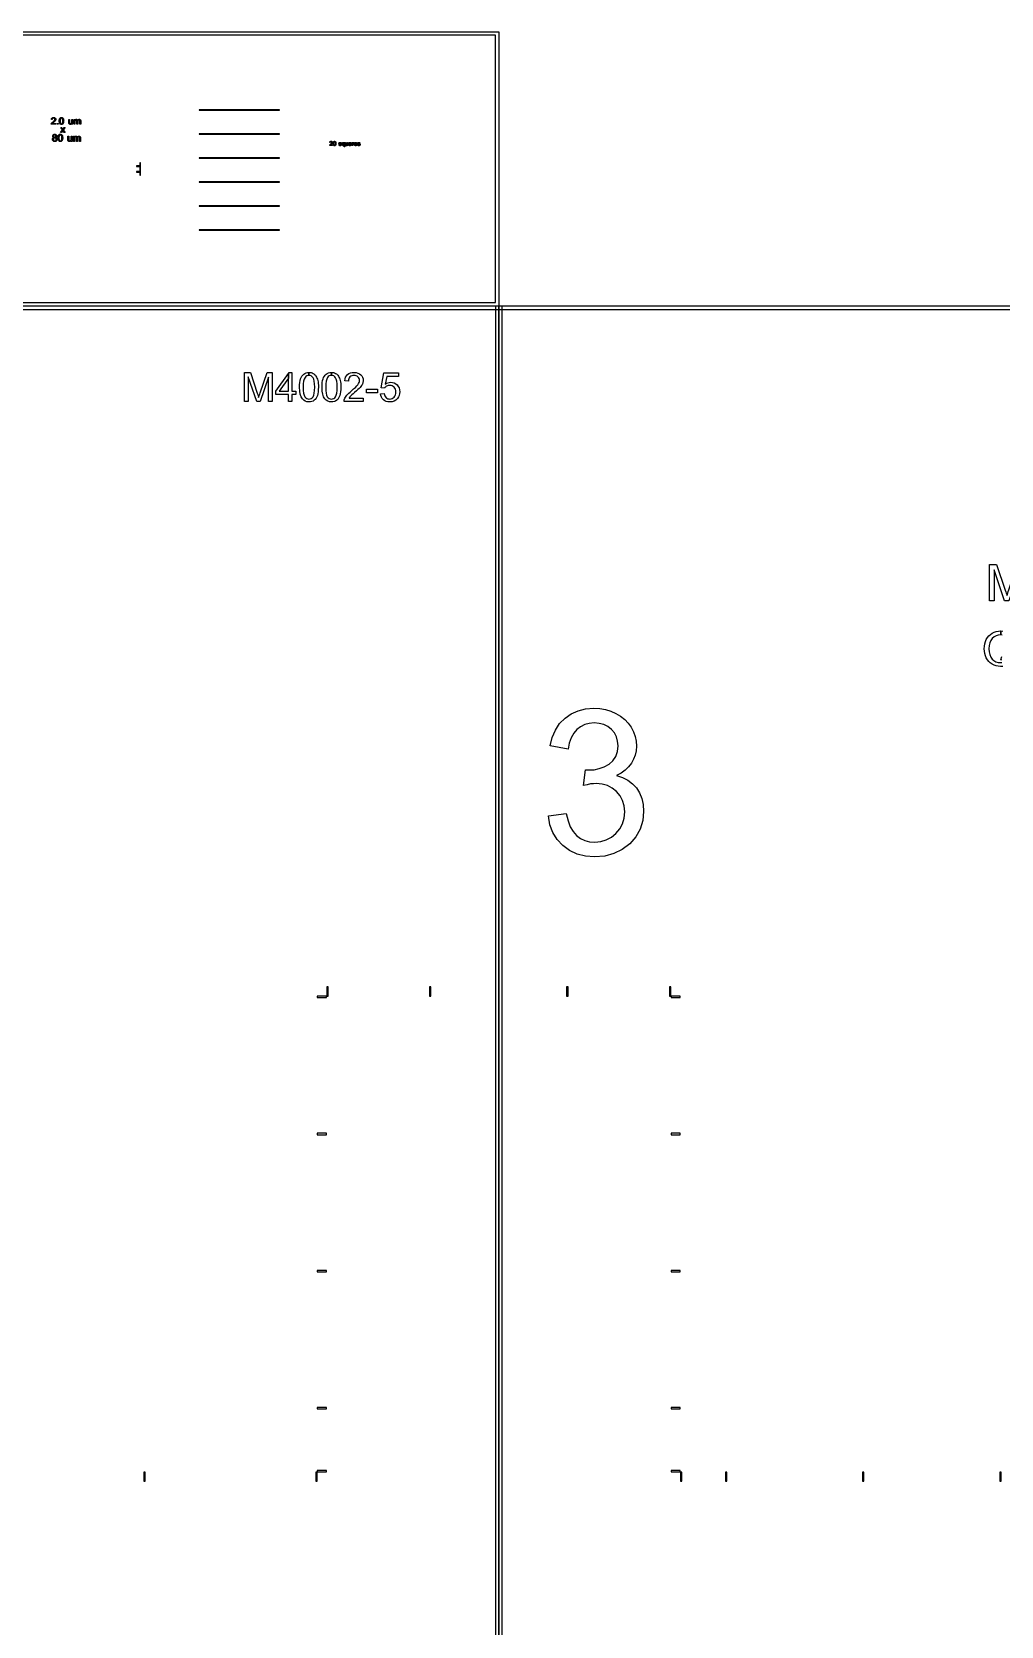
# Model space of a CAD drawing. Extents: x -47275 to 45580, y -34000 to 39989.
# Drawn here: x 3191 to 17326, y 10740 to 34000 of the extents above; entities that cross this region are included whole.
import ezdxf

# ---------------------------------------------------------------- set-up
doc = ezdxf.new("R2010")
doc.units = 0
doc.layers.add('Hybrids', color=5, linetype='CONTINUOUS')

# ---------------------------------------------------------------- blocks, each defined once
blk = doc.blocks.new('lowQ')
at = {"layer": 'Hybrids', "linetype": 'CONTINUOUS'}
for points in [[(50, 0), (50, 20000), (0, 20000), (0, 0), (50, 0)], [(0, 19950), (20000, 19950), (20000, 20000), (0, 20000), (0, 19950)], [(20000, 0), (20000, 20000), (19950, 20000), (19950, 0), (20000, 0)], [(16293.099, 18607.205), (16293.099, 19029.704), (16377.253, 19029.704), (16477.258, 18730.554), (16483.598, 18710.956), (16489.074, 18693.953), (16493.685, 18679.543), (16497.432, 18668.015), (16501.467, 18680.696), (16506.654, 18696.258), (16512.706, 18714.703), (16519.911, 18735.741), (16621.069, 19029.704), (16696.289, 19029.704), (16696.289, 18607.205), (16642.396, 18607.205), (16642.396, 18960.824), (16519.623, 18607.205), (16469.188, 18607.205), (16346.992, 18966.876), (16346.992, 18607.205), (16293.099, 18607.205)], [(16983.623, 19029.704), (16983.623, 18755.915), (17040.686, 18755.915), (17040.686, 18708.363), (16983.623, 18708.363), (16983.623, 18607.205), (16931.747, 18607.205), (16931.747, 18708.363), (16748.453, 18708.363), (16748.453, 18755.915), (16931.747, 19016.198), (16931.747, 18946.415), (16799.464, 18755.915), (16931.747, 18755.915), (16931.747, 18946.415), (16931.747, 19016.198), (16941.257, 19029.704), (16983.623, 19029.704)], [(17231.473, 19031.433), (17247.9, 19030.568), (17263.175, 19027.975), (17277.585, 19023.652), (17291.13, 19017.6), (17303.235, 19009.818), (17314.474, 19000.884), (17324.561, 18990.221), (17333.495, 18978.116), (17341.277, 18964.571), (17348.194, 18949.585), (17354.246, 18933.157), (17359.721, 18915.289), (17363.756, 18895.115), (17366.638, 18871.771), (17368.367, 18845.257), (17369.232, 18815.572), (17368.079, 18780.124), (17365.197, 18748.134), (17360.586, 18719.891), (17353.957, 18695.394), (17345.312, 18673.779), (17334.648, 18654.758), (17322.256, 18638.33), (17308.134, 18624.785), (17291.995, 18613.833), (17273.838, 18606.052), (17253.664, 18601.441), (17231.473, 18600), (17202.365, 18602.594), (17176.715, 18610.951), (17154.524, 18624.497), (17135.503, 18643.806), (17117.058, 18674.067), (17104.089, 18712.974), (17096.308, 18759.95), (17093.714, 18815.572), (17094.579, 18851.021), (17097.461, 18883.011), (17102.072, 18911.254), (17108.989, 18936.039), (17117.635, 18957.366), (17128.01, 18976.387), (17140.402, 18992.814), (17154.812, 19006.648), (17170.951, 19017.311), (17189.108, 19025.093), (17209.282, 19029.704), (17230.897, 19031.388), (17230.897, 18988.491), (17213.893, 18986.474), (17198.619, 18980.71), (17185.361, 18971.2), (17173.833, 18958.231), (17162.017, 18934.598), (17153.66, 18903.185), (17148.472, 18863.413), (17147.031, 18815.572), (17148.472, 18767.731), (17153.083, 18728.825), (17160.576, 18698.564), (17171.24, 18676.949), (17183.92, 18661.674), (17198.33, 18651.011), (17214.181, 18644.671), (17231.473, 18642.653), (17248.477, 18644.671), (17264.328, 18651.299), (17278.449, 18661.963), (17291.418, 18677.237), (17302.082, 18698.852), (17309.575, 18729.113), (17314.186, 18768.02), (17315.915, 18815.572), (17314.186, 18863.125), (17309.575, 18902.32), (17302.082, 18932.581), (17291.418, 18954.196), (17278.449, 18969.182), (17264.039, 18979.846), (17248.189, 18986.186), (17230.897, 18988.491), (17230.897, 19031.388), (17231.473, 19031.433)], [(17559.731, 19031.433), (17576.158, 19030.568), (17591.433, 19027.975), (17605.843, 19023.652), (17619.388, 19017.6), (17631.492, 19009.818), (17642.732, 19000.884), (17652.819, 18990.221), (17661.753, 18978.116), (17669.535, 18964.571), (17676.451, 18949.585), (17682.503, 18933.157), (17687.979, 18915.289), (17692.014, 18895.115), (17694.896, 18871.771), (17696.625, 18845.257), (17697.49, 18815.572), (17696.337, 18780.124), (17693.455, 18748.134), (17688.844, 18719.891), (17682.215, 18695.394), (17673.569, 18673.779), (17662.906, 18654.758), (17650.514, 18638.33), (17636.392, 18624.785), (17620.253, 18613.833), (17602.096, 18606.052), (17581.922, 18601.441), (17559.731, 18600), (17530.623, 18602.594), (17504.973, 18610.951), (17482.782, 18624.497), (17463.761, 18643.806), (17445.316, 18674.067), (17432.347, 18712.974), (17424.566, 18759.95), (17421.972, 18815.572), (17422.837, 18851.021), (17425.719, 18883.011), (17430.33, 18911.254), (17437.247, 18936.039), (17445.893, 18957.366), (17456.268, 18976.387), (17468.66, 18992.814), (17483.07, 19006.648), (17499.209, 19017.311), (17517.366, 19025.093), (17537.54, 19029.704), (17559.155, 19031.388), (17559.155, 18988.491), (17542.151, 18986.474), (17526.876, 18980.71), (17513.619, 18971.2), (17502.091, 18958.231), (17490.275, 18934.598), (17481.917, 18903.185), (17476.73, 18863.413), (17475.289, 18815.572), (17476.73, 18767.731), (17481.341, 18728.825), (17488.834, 18698.564), (17499.498, 18676.949), (17512.178, 18661.674), (17526.588, 18651.011), (17542.439, 18644.671), (17559.731, 18642.653), (17576.735, 18644.671), (17592.586, 18651.299), (17606.707, 18661.963), (17619.676, 18677.237), (17630.34, 18698.852), (17637.833, 18729.113), (17642.444, 18768.02), (17644.173, 18815.572), (17642.444, 18863.125), (17637.833, 18902.32), (17630.34, 18932.581), (17619.676, 18954.196), (17606.707, 18969.182), (17592.297, 18979.846), (17576.447, 18986.186), (17559.155, 18988.491), (17559.155, 19031.388), (17559.731, 19031.433)], [(18022.866, 18657.063), (18022.866, 18607.205), (17743.602, 18607.205), (17743.602, 18616.427), (17744.754, 18625.361), (17746.772, 18634.296), (17749.654, 18643.23), (17755.706, 18657.351), (17763.487, 18671.473), (17772.71, 18685.307), (17783.661, 18699.428), (17796.63, 18713.55), (17812.481, 18729.113), (17830.637, 18745.54), (17851.676, 18763.408), (17883.09, 18789.923), (17909.316, 18813.843), (17929.778, 18834.593), (17944.764, 18852.75), (17955.139, 18868.889), (17962.921, 18884.74), (17967.244, 18900.303), (17968.973, 18915.289), (17967.532, 18929.987), (17963.209, 18943.533), (17956.292, 18955.925), (17946.781, 18967.165), (17934.965, 18976.387), (17921.42, 18983.016), (17906.145, 18987.05), (17889.43, 18988.491), (17871.562, 18987.05), (17855.711, 18982.728), (17841.589, 18975.811), (17829.485, 18966.012), (17819.398, 18953.619), (17812.481, 18939.21), (17808.158, 18922.494), (17806.717, 18903.761), (17753.4, 18909.237), (17758.011, 18937.192), (17766.369, 18961.689), (17778.474, 18982.439), (17794.613, 19000.019), (17813.922, 19013.565), (17836.401, 19023.364), (17861.763, 19029.416), (17890.583, 19031.433), (17919.403, 19029.127), (17945.052, 19022.787), (17967.532, 19012.412), (17986.841, 18997.714), (18002.116, 18979.846), (18013.355, 18959.96), (18019.984, 18938.057), (18022.289, 18914.136), (18021.425, 18901.456), (18019.696, 18888.775), (18016.237, 18876.382), (18011.914, 18864.278), (18005.862, 18851.597), (17998.081, 18838.916), (17988.57, 18825.948), (17977.33, 18812.69), (17963.209, 18797.704), (17945.34, 18780.412), (17923.437, 18760.526), (17897.499, 18738.335), (17876.173, 18720.179), (17859.169, 18705.192), (17846.2, 18693.376), (17837.554, 18685.018), (17831.214, 18677.814), (17825.45, 18670.897), (17820.262, 18663.98), (17815.651, 18657.063), (18022.866, 18657.063)], [(18275.039, 18717.873), (18329.509, 18722.484), (18333.255, 18703.751), (18339.308, 18687.612), (18347.377, 18673.779), (18357.464, 18662.539), (18368.992, 18653.605), (18381.673, 18647.553), (18395.506, 18643.806), (18410.781, 18642.653), (18428.649, 18644.383), (18445.364, 18649.57), (18460.351, 18658.504), (18474.184, 18670.897), (18485.424, 18686.171), (18493.494, 18703.751), (18498.393, 18723.637), (18500.122, 18745.828), (18498.393, 18766.579), (18493.782, 18785.312), (18486, 18801.739), (18475.049, 18815.86), (18461.504, 18826.812), (18446.229, 18834.882), (18428.937, 18839.781), (18409.916, 18841.51), (18397.524, 18840.646), (18385.996, 18838.628), (18375.044, 18834.882), (18364.669, 18829.982), (18354.87, 18823.93), (18346.512, 18817.013), (18339.019, 18809.232), (18332.967, 18800.586), (18284.262, 18806.926), (18325.186, 19023.94), (18535.282, 19023.94), (18535.282, 18974.37), (18366.686, 18974.37), (18343.919, 18860.82), (18362.94, 18872.347), (18382.826, 18880.705), (18402.999, 18885.605), (18423.75, 18887.334), (18450.264, 18884.74), (18474.761, 18877.535), (18496.952, 18865.719), (18517.126, 18849.003), (18533.553, 18828.253), (18545.658, 18805.197), (18552.574, 18778.971), (18555.168, 18750.44), (18552.863, 18722.484), (18546.81, 18696.835), (18536.147, 18672.914), (18521.737, 18651.299), (18499.546, 18628.82), (18473.608, 18612.681), (18443.923, 18603.17), (18410.781, 18600), (18383.114, 18602.018), (18358.329, 18608.069), (18336.137, 18618.156), (18316.54, 18632.278), (18300.113, 18649.57), (18288.008, 18669.744), (18279.362, 18692.512), (18275.039, 18717.873), (18275.039, 18717.873)], [(18072.724, 18734.012), (18072.724, 18786.176), (18232.098, 18786.176), (18232.098, 18734.012), (18072.724, 18734.012)], [(7155.223, 15700), (7155.223, 16230.686), (7260.926, 16230.686), (7386.538, 15854.934), (7394.502, 15830.318), (7401.38, 15808.96), (7407.172, 15790.861), (7411.878, 15776.381), (7416.946, 15792.309), (7423.462, 15811.856), (7431.064, 15835.024), (7440.114, 15861.45), (7567.175, 16230.686), (7661.656, 16230.686), (7661.656, 15700), (7593.962, 15700), (7593.962, 16144.169), (7439.752, 15700), (7376.403, 15700), (7222.916, 16151.771), (7222.916, 15700), (7155.223, 15700)], [(990, 9932.6), (1010, 9932.6), (1010, 10067.4), (990, 10067.4), (990, 9932.6)], [(2490, 9932.6), (2510, 9932.6), (2510, 10067.4), (2490, 10067.4), (2490, 9932.6)], [(17510, 10067.4), (17490, 10067.4), (17490, 9932.6), (17510, 9932.6), (17510, 10067.4)], [(19010, 10067.4), (18990, 10067.4), (18990, 9932.6), (19010, 9932.6), (19010, 10067.4)], [(2512.6, 9930), (2512.6, 9910), (2647.4, 9910), (2647.4, 9930), (2512.6, 9930)], [(17352.6, 9930), (17352.6, 9910), (17487.4, 9910), (17487.4, 9930), (17352.6, 9930)], [(2512.6, 7930), (2512.6, 7910), (2647.4, 7910), (2647.4, 7930), (2512.6, 7930)], [(17352.6, 7930), (17352.6, 7910), (17487.4, 7910), (17487.4, 7930), (17352.6, 7930)], [(2512.6, 5930), (2512.6, 5910), (2647.4, 5910), (2647.4, 5930), (2512.6, 5930)], [(17352.6, 5930), (17352.6, 5910), (17487.4, 5910), (17487.4, 5930), (17352.6, 5930)], [(2512.6, 3930), (2512.6, 3910), (2647.4, 3910), (2647.4, 3930), (2512.6, 3930)], [(17352.6, 3930), (17352.6, 3910), (17487.4, 3910), (17487.4, 3930), (17352.6, 3930)], [(2512.6, 3010), (2512.6, 2990), (2647.4, 2990), (2647.4, 3010), (2512.6, 3010)], [(2650, 2852.6), (2670, 2852.6), (2670, 2987.4), (2650, 2987.4), (2650, 2852.6)], [(3325, 2987.4), (3305, 2987.4), (3305, 2852.6), (3325, 2852.6), (3325, 2987.4)], [(5325, 2987.4), (5305, 2987.4), (5305, 2852.6), (5325, 2852.6), (5325, 2987.4)], [(7325, 2987.4), (7305, 2987.4), (7305, 2852.6), (7325, 2852.6), (7325, 2987.4)], [(14825, 2852.6), (14845, 2852.6), (14845, 2987.4), (14825, 2987.4), (14825, 2852.6)], [(17350, 2987.4), (17330, 2987.4), (17330, 2852.6), (17350, 2852.6), (17350, 2987.4)], [(17352.6, 3010), (17352.6, 2990), (17487.4, 2990), (17487.4, 3010), (17352.6, 3010)]]:
    blk.add_lwpolyline(points, close=True, dxfattribs=at)
for points in [[(7337.858, 14834.925), (7321.146, 14840.041), (7337.176, 14888.131)], [(7343.656, 15200.204), (7319.781, 15201.91), (7319.781, 15258.843), (7353.206, 15256.48)], [(7350.818, 14743.178), (7318.076, 14741.473), (7284.652, 14743.52), (7253.274, 14749.659), (7223.26, 14759.891), (7194.952, 14774.215), (7168.69, 14791.951), (7145.839, 14813.438), (7126.057, 14837.994), (7109.686, 14866.303), (7096.384, 14896.657), (7087.176, 14929.399), (7081.719, 14963.506), (7080.013, 15000), (7081.719, 15036.153), (7087.517, 15070.6), (7096.726, 15103.342), (7110.027, 15134.72), (7126.398, 15163.028), (7146.18, 15187.926), (7169.031, 15209.413), (7195.293, 15227.148), (7223.601, 15240.791), (7253.956, 15250.682), (7253.956, 15250.682), (7285.675, 15256.821), (7319.44, 15258.867), (7319.781, 15258.843), (7319.781, 15201.91), (7284.311, 15198.499), (7251.91, 15188.949), (7222.919, 15173.26), (7196.998, 15151.091), (7175.511, 15122.442), (7160.163, 15087.994), (7150.955, 15047.067), (7148.226, 15000), (7150.955, 14953.956), (7160.163, 14913.711), (7175.17, 14878.922), (7196.316, 14850.273), (7221.896, 14827.421), (7251.228, 14811.05), (7283.629, 14801.159), (7319.781, 14798.09), (7337.176, 14798.772)]]:
    blk.add_lwpolyline(points, dxfattribs=at)
blk = doc.blocks.new('Al_etch_test')
at = {"layer": 'Hybrids', "linetype": 'CONTINUOUS'}
for points in [[(270, 1495), (1440, 1495), (1440, 1499), (270, 1499), (270, 1495)], [(270, 1145), (1440, 1145), (1440, 1149), (270, 1149), (270, 1145)], [(270, 795), (1440, 795), (1440, 799), (270, 799), (270, 795)], [(270, 445), (1440, 445), (1440, 449), (270, 449), (270, 445)], [(270, 95), (1440, 95), (1440, 99), (270, 99), (270, 95)], [(270, -255), (1440, -255), (1440, -251), (270, -251), (270, -255)]]:
    blk.add_lwpolyline(points, close=True, dxfattribs=at)

msp = doc.modelspace()

# ---------------------------------------------------------------- linework, layer by layer
at = {"layer": 'Hybrids', "linetype": 'CONTINUOUS'}
for points in [[(10000, 34000), (10000, 30000), (-10000, 30000), (-10000, 34000), (-9950, 34000), (-9950, 33950), (-9950, 30050), (9950, 30050), (9950, 33950), (-9950, 33950), (-9950, 34000), (10000, 34000)], [(3538.646, 32663.334), (3538.646, 32651.683), (3473.387, 32651.683), (3473.387, 32653.838), (3473.656, 32655.926), (3474.127, 32658.014), (3474.801, 32660.101), (3476.215, 32663.401), (3478.033, 32666.701), (3480.189, 32669.934), (3482.748, 32673.234), (3485.778, 32676.534), (3489.482, 32680.171), (3493.725, 32684.01), (3498.642, 32688.185), (3505.982, 32694.381), (3512.111, 32699.971), (3516.893, 32704.82), (3520.395, 32709.063), (3522.819, 32712.834), (3524.638, 32716.538), (3525.648, 32720.175), (3526.052, 32723.677), (3525.715, 32727.112), (3524.705, 32730.277), (3523.089, 32733.173), (3520.866, 32735.799), (3518.105, 32737.955), (3514.94, 32739.504), (3511.37, 32740.446), (3507.464, 32740.783), (3503.289, 32740.446), (3499.585, 32739.436), (3496.285, 32737.82), (3493.456, 32735.53), (3491.099, 32732.634), (3489.482, 32729.267), (3488.472, 32725.361), (3488.136, 32720.983), (3475.676, 32722.263), (3476.754, 32728.795), (3478.707, 32734.52), (3481.536, 32739.369), (3485.307, 32743.477), (3489.819, 32746.642), (3495.072, 32748.932), (3500.999, 32750.346), (3507.734, 32750.818), (3514.468, 32750.279), (3520.462, 32748.797), (3525.715, 32746.373), (3530.227, 32742.938), (3533.797, 32738.763), (3536.423, 32734.116), (3537.972, 32728.997), (3538.511, 32723.408), (3538.309, 32720.444), (3537.905, 32717.481), (3537.097, 32714.585), (3536.087, 32711.757), (3534.672, 32708.793), (3532.854, 32705.83), (3530.631, 32702.799), (3528.005, 32699.701), (3524.705, 32696.199), (3520.529, 32692.159), (3515.411, 32687.512), (3509.35, 32682.326), (3504.366, 32678.083), (3500.393, 32674.581), (3497.362, 32671.82), (3495.342, 32669.867), (3493.86, 32668.183), (3492.513, 32666.567), (3491.301, 32664.95), (3490.223, 32663.334), (3538.646, 32663.334)], [(3558.446, 32651.683), (3558.446, 32665.489), (3572.252, 32665.489), (3572.252, 32651.683), (3558.446, 32651.683)], [(3622.021, 32750.807), (3622.156, 32750.818), (3625.995, 32750.616), (3629.564, 32750.01), (3632.932, 32748.999), (3636.097, 32747.585), (3638.925, 32745.767), (3641.552, 32743.679), (3643.909, 32741.187), (3645.997, 32738.359), (3647.815, 32735.193), (3649.432, 32731.691), (3650.846, 32727.852), (3652.126, 32723.677), (3653.068, 32718.963), (3653.742, 32713.508), (3654.146, 32707.312), (3654.348, 32700.375), (3654.079, 32692.091), (3653.405, 32684.616), (3652.328, 32678.016), (3650.779, 32672.291), (3648.758, 32667.24), (3646.266, 32662.795), (3643.37, 32658.956), (3640.07, 32655.791), (3636.299, 32653.232), (3632.056, 32651.414), (3627.342, 32650.336), (3622.156, 32649.999), (3615.354, 32650.605), (3609.36, 32652.558), (3604.174, 32655.724), (3599.729, 32660.236), (3595.419, 32667.308), (3592.389, 32676.399), (3590.57, 32687.377), (3589.964, 32700.375), (3590.166, 32708.659), (3590.84, 32716.134), (3591.917, 32722.734), (3593.534, 32728.526), (3595.554, 32733.51), (3597.978, 32737.955), (3600.874, 32741.793), (3604.242, 32745.026), (3608.013, 32747.518), (3612.256, 32749.336), (3616.97, 32750.414), (3622.021, 32750.807), (3622.021, 32740.783), (3618.048, 32740.312), (3614.478, 32738.965), (3611.381, 32736.742), (3608.687, 32733.712), (3605.925, 32728.189), (3603.972, 32720.848), (3602.76, 32711.555), (3602.423, 32700.375), (3602.76, 32689.195), (3603.838, 32680.103), (3605.589, 32673.032), (3608.081, 32667.981), (3611.044, 32664.412), (3614.411, 32661.92), (3618.115, 32660.438), (3622.156, 32659.967), (3626.13, 32660.438), (3629.834, 32661.987), (3633.134, 32664.479), (3636.164, 32668.048), (3638.656, 32673.099), (3640.407, 32680.171), (3641.485, 32689.263), (3641.889, 32700.375), (3641.485, 32711.487), (3640.407, 32720.646), (3638.656, 32727.718), (3636.164, 32732.769), (3633.134, 32736.271), (3629.766, 32738.763), (3626.062, 32740.244), (3622.021, 32740.783), (3622.021, 32750.807)], [(3608.698, 32531.683), (3634.829, 32568.859), (3610.651, 32603.206), (3625.804, 32603.206), (3636.782, 32586.436), (3638.196, 32584.079), (3639.543, 32581.991), (3640.688, 32580.105), (3641.766, 32578.422), (3643.18, 32580.577), (3644.594, 32582.597), (3645.941, 32584.483), (3647.221, 32586.301), (3659.276, 32603.206), (3673.755, 32603.206), (3649.039, 32569.532), (3675.641, 32531.683), (3660.757, 32531.683), (3646.076, 32553.908), (3642.17, 32559.901), (3623.38, 32531.683), (3608.698, 32531.683)], [(3776.152, 32651.683), (3776.152, 32662.189), (3771.572, 32656.869), (3766.252, 32653.097), (3760.191, 32650.808), (3753.456, 32650.067), (3750.291, 32650.201), (3747.327, 32650.673), (3744.364, 32651.414), (3741.603, 32652.491), (3739.044, 32653.771), (3736.821, 32655.185), (3734.935, 32656.801), (3733.454, 32658.552), (3732.174, 32660.505), (3731.164, 32662.661), (3730.356, 32665.018), (3729.75, 32667.577), (3729.413, 32669.597), (3729.144, 32672.156), (3729.009, 32675.254), (3729.009, 32678.891), (3729.009, 32723.206), (3741.131, 32723.206), (3741.131, 32683.538), (3741.131, 32679.161), (3741.266, 32675.591), (3741.535, 32672.763), (3741.872, 32670.742), (3742.546, 32668.452), (3743.623, 32666.432), (3744.97, 32664.681), (3746.721, 32663.199), (3748.674, 32661.987), (3750.829, 32661.179), (3753.254, 32660.64), (3755.88, 32660.505), (3758.507, 32660.64), (3761.133, 32661.179), (3763.625, 32662.054), (3766.117, 32663.267), (3768.272, 32664.748), (3770.158, 32666.567), (3771.64, 32668.587), (3772.852, 32670.877), (3773.727, 32673.571), (3774.333, 32676.803), (3774.737, 32680.575), (3774.872, 32684.885), (3774.872, 32723.206), (3786.995, 32723.206), (3786.995, 32651.683), (3776.152, 32651.683)], [(3805.987, 32651.683), (3805.987, 32723.206), (3816.829, 32723.206), (3816.829, 32713.171), (3818.648, 32715.663), (3820.736, 32717.885), (3823.093, 32719.838), (3825.787, 32721.589), (3828.615, 32723.004), (3831.713, 32724.014), (3835.013, 32724.62), (3838.515, 32724.822), (3842.287, 32724.553), (3845.721, 32723.946), (3848.752, 32722.936), (3851.513, 32721.522), (3853.87, 32719.703), (3855.823, 32717.548), (3857.44, 32715.057), (3858.719, 32712.295), (3863.231, 32717.75), (3868.485, 32721.657), (3874.276, 32724.014), (3880.809, 32724.822), (3885.793, 32724.418), (3890.17, 32723.34), (3893.942, 32721.455), (3897.174, 32718.895), (3899.666, 32715.528), (3901.417, 32711.42), (3902.495, 32706.503), (3902.899, 32700.779), (3902.899, 32651.683), (3890.844, 32651.683), (3890.844, 32696.738), (3890.709, 32700.105), (3890.507, 32702.934), (3890.103, 32705.291), (3889.632, 32707.177), (3888.891, 32708.659), (3887.948, 32710.073), (3886.803, 32711.285), (3885.389, 32712.363), (3883.772, 32713.171), (3882.021, 32713.777), (3880.136, 32714.181), (3878.115, 32714.316), (3874.478, 32713.979), (3871.178, 32713.036), (3868.215, 32711.42), (3865.589, 32709.265), (3863.366, 32706.369), (3861.817, 32702.732), (3860.874, 32698.355), (3860.605, 32693.236), (3860.605, 32651.683), (3848.482, 32651.683), (3848.482, 32698.152), (3848.28, 32701.924), (3847.742, 32705.224), (3846.799, 32707.985), (3845.519, 32710.275), (3843.768, 32712.026), (3841.613, 32713.306), (3838.919, 32714.046), (3835.821, 32714.316), (3833.262, 32714.114), (3830.838, 32713.642), (3828.548, 32712.767), (3826.325, 32711.622), (3824.305, 32710.073), (3822.554, 32708.254), (3821.14, 32706.167), (3820.062, 32703.742), (3819.187, 32700.846), (3818.58, 32697.412), (3818.176, 32693.371), (3818.109, 32688.791), (3818.109, 32651.683), (3805.987, 32651.683)], [(3524.454, 32506.902), (3524.597, 32506.891), (3524.597, 32496.323), (3521.023, 32495.965), (3517.807, 32495.108), (3514.948, 32493.607), (3512.374, 32491.605), (3510.23, 32489.103), (3508.729, 32486.387), (3507.799, 32483.456), (3507.514, 32480.311), (3507.799, 32476.737), (3508.657, 32473.521), (3510.158, 32470.661), (3512.303, 32468.16), (3514.876, 32466.087), (3517.807, 32464.586), (3521.095, 32463.728), (3524.383, 32463.47), (3524.383, 32452.934), (3520.023, 32452.505), (3516.02, 32451.433), (3512.446, 32449.503), (3509.301, 32446.93), (3506.656, 32443.713), (3504.797, 32440.139), (3503.725, 32436.208), (3503.368, 32431.919), (3503.511, 32429.131), (3504.011, 32426.487), (3504.797, 32423.842), (3505.941, 32421.269), (3507.371, 32418.838), (3509.158, 32416.694), (3511.302, 32414.835), (3513.732, 32413.263), (3516.306, 32411.976), (3519.022, 32411.118), (3521.881, 32410.618), (3524.812, 32410.475), (3529.172, 32410.832), (3533.175, 32411.905), (3536.82, 32413.763), (3540.037, 32416.408), (3542.61, 32419.553), (3544.54, 32423.127), (3545.613, 32427.058), (3546.041, 32431.49), (3545.613, 32435.922), (3544.469, 32439.925), (3542.539, 32443.57), (3539.823, 32446.859), (3536.535, 32449.503), (3532.889, 32451.362), (3528.815, 32452.505), (3524.383, 32452.934), (3524.383, 32463.47), (3524.74, 32463.442), (3528.243, 32463.728), (3531.459, 32464.586), (3534.319, 32466.015), (3536.892, 32468.088), (3538.965, 32470.519), (3540.466, 32473.306), (3541.324, 32476.308), (3541.681, 32479.597), (3541.324, 32482.956), (3540.395, 32486.101), (3538.893, 32488.889), (3536.749, 32491.462), (3534.104, 32493.535), (3531.245, 32495.108), (3528.028, 32495.965), (3524.597, 32496.323), (3524.597, 32506.891), (3530.959, 32506.402), (3536.82, 32504.901), (3541.967, 32502.399), (3546.542, 32498.896), (3550.187, 32494.679), (3552.761, 32490.033), (3554.333, 32484.958), (3554.905, 32479.525), (3554.619, 32475.951), (3553.904, 32472.663), (3552.689, 32469.589), (3551.045, 32466.802), (3548.901, 32464.228), (3546.256, 32462.012), (3543.111, 32460.082), (3539.465, 32458.51), (3543.969, 32456.651), (3547.9, 32454.364), (3551.259, 32451.576), (3554.119, 32448.36), (3556.335, 32444.643), (3557.907, 32440.64), (3558.836, 32436.279), (3559.194, 32431.633), (3558.551, 32425.129), (3556.763, 32419.267), (3553.833, 32413.835), (3549.687, 32409.045), (3544.54, 32405.043), (3538.679, 32402.183), (3532.031, 32400.468), (3524.669, 32399.896), (3517.235, 32400.468), (3510.659, 32402.183), (3504.726, 32405.043), (3499.651, 32409.045), (3495.433, 32413.906), (3492.503, 32419.339), (3490.716, 32425.343), (3490.144, 32431.991), (3490.43, 32436.851), (3491.43, 32441.355), (3493.003, 32445.429), (3495.29, 32449.074), (3498.15, 32452.22), (3501.581, 32454.864), (3505.512, 32456.937), (3510.087, 32458.51), (3506.298, 32460.082), (3503.082, 32462.012), (3500.366, 32464.3), (3498.221, 32466.873), (3496.506, 32469.661), (3495.29, 32472.806), (3494.576, 32476.165), (3494.361, 32479.882), (3494.862, 32485.315), (3496.363, 32490.39), (3498.936, 32494.965), (3502.581, 32499.111), (3507.013, 32502.47), (3512.16, 32504.901), (3517.95, 32506.402), (3524.454, 32506.902)], [(3605.87, 32506.902), (3609.945, 32506.688), (3613.733, 32506.044), (3617.307, 32504.972), (3620.667, 32503.471), (3623.669, 32501.541), (3626.457, 32499.325), (3628.959, 32496.68), (3631.174, 32493.678), (3633.104, 32490.319), (3634.82, 32486.602), (3636.321, 32482.527), (3637.679, 32478.095), (3638.68, 32473.092), (3639.395, 32467.302), (3639.824, 32460.726), (3640.038, 32453.363), (3639.752, 32444.571), (3639.037, 32436.637), (3637.894, 32429.632), (3636.25, 32423.556), (3634.105, 32418.195), (3631.46, 32413.477), (3628.387, 32409.403), (3624.884, 32406.043), (3620.881, 32403.327), (3616.378, 32401.397), (3611.374, 32400.253), (3605.87, 32399.896), (3598.651, 32400.539), (3592.289, 32402.612), (3586.785, 32405.972), (3582.067, 32410.761), (3577.493, 32418.266), (3574.276, 32427.916), (3572.346, 32439.568), (3571.703, 32453.363), (3571.917, 32462.155), (3572.632, 32470.09), (3573.776, 32477.095), (3575.491, 32483.242), (3577.636, 32488.532), (3580.209, 32493.249), (3583.283, 32497.324), (3586.857, 32500.755), (3590.86, 32503.399), (3595.363, 32505.329), (3600.366, 32506.473), (3605.727, 32506.891), (3605.727, 32496.251), (3601.51, 32495.751), (3597.722, 32494.321), (3594.434, 32491.963), (3591.574, 32488.746), (3588.644, 32482.885), (3586.571, 32475.093), (3585.284, 32465.229), (3584.927, 32453.363), (3585.284, 32441.498), (3586.428, 32431.848), (3588.286, 32424.342), (3590.931, 32418.981), (3594.076, 32415.193), (3597.65, 32412.548), (3601.582, 32410.975), (3605.87, 32410.475), (3610.088, 32410.975), (3614.019, 32412.619), (3617.522, 32415.264), (3620.738, 32419.053), (3623.383, 32424.414), (3625.242, 32431.919), (3626.385, 32441.569), (3626.814, 32453.363), (3626.385, 32465.157), (3625.242, 32474.879), (3623.383, 32482.384), (3620.738, 32487.745), (3617.522, 32491.462), (3613.948, 32494.107), (3610.016, 32495.68), (3605.727, 32496.251), (3605.727, 32506.891), (3605.87, 32506.902)], [(3765.682, 32401.683), (3765.682, 32412.834), (3760.821, 32407.187), (3755.174, 32403.184), (3748.741, 32400.754), (3741.593, 32399.968), (3738.233, 32400.11), (3735.088, 32400.611), (3731.943, 32401.397), (3729.012, 32402.541), (3726.296, 32403.899), (3723.937, 32405.4), (3721.936, 32407.115), (3720.363, 32408.974), (3719.005, 32411.047), (3717.933, 32413.334), (3717.075, 32415.836), (3716.432, 32418.552), (3716.074, 32420.697), (3715.788, 32423.413), (3715.645, 32426.701), (3715.645, 32430.561), (3715.645, 32477.595), (3728.512, 32477.595), (3728.512, 32435.493), (3728.512, 32430.847), (3728.655, 32427.058), (3728.941, 32424.056), (3729.298, 32421.912), (3730.013, 32419.482), (3731.157, 32417.337), (3732.586, 32415.479), (3734.445, 32413.906), (3736.518, 32412.619), (3738.805, 32411.762), (3741.378, 32411.19), (3744.166, 32411.047), (3746.954, 32411.19), (3749.741, 32411.762), (3752.386, 32412.691), (3755.031, 32413.978), (3757.318, 32415.55), (3759.32, 32417.48), (3760.892, 32419.625), (3762.179, 32422.055), (3763.108, 32424.914), (3763.752, 32428.345), (3764.18, 32432.348), (3764.323, 32436.923), (3764.323, 32477.595), (3777.19, 32477.595), (3777.19, 32401.683), (3765.682, 32401.683)], [(3797.347, 32401.683), (3797.347, 32477.595), (3808.856, 32477.595), (3808.856, 32466.945), (3810.786, 32469.589), (3813.002, 32471.948), (3815.503, 32474.021), (3818.363, 32475.88), (3821.365, 32477.381), (3824.653, 32478.453), (3828.155, 32479.096), (3831.872, 32479.311), (3835.875, 32479.025), (3839.521, 32478.381), (3842.737, 32477.309), (3845.668, 32475.808), (3848.17, 32473.878), (3850.243, 32471.591), (3851.958, 32468.946), (3853.316, 32466.015), (3858.106, 32471.805), (3863.681, 32475.951), (3869.828, 32478.453), (3876.762, 32479.311), (3882.051, 32478.882), (3886.698, 32477.738), (3890.701, 32475.737), (3894.132, 32473.02), (3896.776, 32469.446), (3898.635, 32465.086), (3899.779, 32459.868), (3900.208, 32453.792), (3900.208, 32401.683), (3887.413, 32401.683), (3887.413, 32449.503), (3887.27, 32453.077), (3887.055, 32456.079), (3886.626, 32458.581), (3886.126, 32460.583), (3885.34, 32462.155), (3884.339, 32463.656), (3883.124, 32464.943), (3881.623, 32466.087), (3879.907, 32466.945), (3878.049, 32467.588), (3876.047, 32468.017), (3873.903, 32468.16), (3870.043, 32467.802), (3866.54, 32466.802), (3863.395, 32465.086), (3860.607, 32462.799), (3858.249, 32459.725), (3856.605, 32455.865), (3855.604, 32451.219), (3855.318, 32445.786), (3855.318, 32401.683), (3842.451, 32401.683), (3842.451, 32451.004), (3842.237, 32455.007), (3841.665, 32458.51), (3840.664, 32461.441), (3839.306, 32463.871), (3837.448, 32465.729), (3835.16, 32467.087), (3832.301, 32467.874), (3829.013, 32468.16), (3826.297, 32467.945), (3823.724, 32467.445), (3821.293, 32466.516), (3818.934, 32465.3), (3816.79, 32463.656), (3814.932, 32461.726), (3813.43, 32459.511), (3812.287, 32456.937), (3811.357, 32453.864), (3810.714, 32450.218), (3810.285, 32445.929), (3810.214, 32441.069), (3810.214, 32401.683), (3797.347, 32401.683)], [(7574.786, 32347.515), (7574.786, 32340), (7532.693, 32340), (7532.693, 32341.39), (7532.867, 32342.737), (7533.171, 32344.083), (7533.605, 32345.43), (7534.518, 32347.558), (7535.691, 32349.687), (7537.081, 32351.772), (7538.731, 32353.901), (7540.686, 32356.029), (7543.075, 32358.375), (7545.812, 32360.851), (7548.983, 32363.544), (7553.718, 32367.541), (7557.671, 32371.146), (7560.755, 32374.274), (7563.014, 32377.01), (7564.578, 32379.443), (7565.751, 32381.832), (7566.402, 32384.178), (7566.663, 32386.437), (7566.446, 32388.652), (7565.794, 32390.694), (7564.752, 32392.562), (7563.318, 32394.256), (7561.537, 32395.646), (7559.495, 32396.645), (7557.193, 32397.253), (7554.674, 32397.47), (7551.98, 32397.253), (7549.591, 32396.602), (7547.463, 32395.559), (7545.638, 32394.082), (7544.118, 32392.214), (7543.075, 32390.042), (7542.424, 32387.523), (7542.206, 32384.699), (7534.17, 32385.525), (7534.865, 32389.738), (7536.125, 32393.431), (7537.949, 32396.558), (7540.382, 32399.208), (7543.292, 32401.25), (7546.681, 32402.727), (7550.503, 32403.639), (7554.847, 32403.943), (7559.191, 32403.595), (7563.057, 32402.64), (7566.446, 32401.076), (7569.356, 32398.861), (7571.659, 32396.167), (7573.353, 32393.17), (7574.352, 32389.869), (7574.699, 32386.263), (7574.569, 32384.352), (7574.308, 32382.44), (7573.787, 32380.573), (7573.135, 32378.748), (7572.223, 32376.837), (7571.05, 32374.925), (7569.617, 32372.971), (7567.923, 32370.972), (7565.794, 32368.714), (7563.101, 32366.107), (7559.8, 32363.11), (7555.89, 32359.765), (7552.675, 32357.028), (7550.112, 32354.769), (7548.158, 32352.988), (7546.855, 32351.729), (7545.899, 32350.643), (7545.03, 32349.6), (7544.248, 32348.558), (7543.553, 32347.515), (7574.786, 32347.515)], [(7603.934, 32403.943), (7606.41, 32403.813), (7608.712, 32403.422), (7610.884, 32402.77), (7612.926, 32401.858), (7614.751, 32400.685), (7616.445, 32399.338), (7617.965, 32397.731), (7619.312, 32395.907), (7620.485, 32393.865), (7621.527, 32391.606), (7622.439, 32389.13), (7623.265, 32386.437), (7623.873, 32383.396), (7624.307, 32379.878), (7624.568, 32375.881), (7624.698, 32371.407), (7624.524, 32366.064), (7624.09, 32361.242), (7623.395, 32356.985), (7622.396, 32353.292), (7621.093, 32350.035), (7619.485, 32347.168), (7617.618, 32344.691), (7615.489, 32342.65), (7613.056, 32340.999), (7610.32, 32339.826), (7607.279, 32339.131), (7603.934, 32338.914), (7599.547, 32339.305), (7595.681, 32340.565), (7592.336, 32342.606), (7589.469, 32345.517), (7586.689, 32350.078), (7584.734, 32355.942), (7583.561, 32363.023), (7583.17, 32371.407), (7583.3, 32376.75), (7583.735, 32381.572), (7584.43, 32385.829), (7585.472, 32389.565), (7586.775, 32392.779), (7588.339, 32395.646), (7590.207, 32398.122), (7592.379, 32400.207), (7594.812, 32401.814), (7597.548, 32402.987), (7600.589, 32403.682), (7603.847, 32403.936), (7603.847, 32397.47), (7601.284, 32397.166), (7598.982, 32396.298), (7596.984, 32394.864), (7595.246, 32392.909), (7593.465, 32389.347), (7592.205, 32384.612), (7591.423, 32378.618), (7591.206, 32371.407), (7591.423, 32364.196), (7592.119, 32358.331), (7593.248, 32353.77), (7594.855, 32350.512), (7596.767, 32348.21), (7598.939, 32346.603), (7601.328, 32345.647), (7603.934, 32345.343), (7606.497, 32345.647), (7608.886, 32346.646), (7611.015, 32348.254), (7612.97, 32350.556), (7614.577, 32353.814), (7615.706, 32358.375), (7616.401, 32364.239), (7616.662, 32371.407), (7616.401, 32378.574), (7615.706, 32384.482), (7614.577, 32389.043), (7612.97, 32392.301), (7611.015, 32394.56), (7608.843, 32396.167), (7606.454, 32397.123), (7603.847, 32397.47), (7603.847, 32403.936), (7603.934, 32403.943)], [(7667.692, 32353.77), (7675.424, 32354.987), (7675.859, 32352.771), (7676.64, 32350.86), (7677.683, 32349.209), (7679.03, 32347.863), (7680.637, 32346.777), (7682.592, 32345.995), (7684.807, 32345.517), (7687.37, 32345.387), (7689.89, 32345.517), (7692.061, 32345.908), (7693.886, 32346.603), (7695.363, 32347.558), (7696.492, 32348.688), (7697.318, 32349.948), (7697.795, 32351.294), (7697.969, 32352.728), (7697.795, 32353.944), (7697.361, 32355.074), (7696.666, 32356.029), (7695.667, 32356.898), (7694.538, 32357.419), (7692.843, 32358.071), (7690.541, 32358.766), (7687.674, 32359.548), (7683.678, 32360.59), (7680.376, 32361.546), (7677.726, 32362.458), (7675.728, 32363.284), (7674.164, 32364.152), (7672.818, 32365.151), (7671.645, 32366.324), (7670.689, 32367.671), (7669.907, 32369.104), (7669.386, 32370.625), (7669.082, 32372.189), (7668.995, 32373.883), (7669.082, 32375.36), (7669.343, 32376.837), (7669.777, 32378.227), (7670.385, 32379.573), (7671.124, 32380.833), (7672.036, 32381.963), (7673.078, 32383.005), (7674.251, 32383.961), (7675.207, 32384.569), (7676.38, 32385.177), (7677.683, 32385.698), (7679.203, 32386.22), (7680.811, 32386.611), (7682.461, 32386.915), (7684.199, 32387.088), (7685.98, 32387.175), (7688.586, 32387.045), (7691.062, 32386.784), (7693.365, 32386.263), (7695.493, 32385.612), (7697.405, 32384.743), (7699.055, 32383.744), (7700.445, 32382.614), (7701.575, 32381.354), (7702.444, 32379.878), (7703.225, 32378.227), (7703.79, 32376.315), (7704.268, 32374.23), (7696.623, 32373.188), (7696.232, 32374.838), (7695.58, 32376.359), (7694.711, 32377.619), (7693.582, 32378.748), (7692.192, 32379.617), (7690.585, 32380.225), (7688.673, 32380.616), (7686.545, 32380.746), (7684.025, 32380.616), (7681.897, 32380.268), (7680.159, 32379.704), (7678.856, 32378.965), (7677.813, 32378.01), (7677.118, 32377.01), (7676.684, 32375.924), (7676.554, 32374.795), (7676.597, 32374.013), (7676.771, 32373.318), (7677.075, 32372.667), (7677.509, 32372.058), (7678.031, 32371.45), (7678.726, 32370.886), (7679.551, 32370.408), (7680.507, 32369.973), (7681.375, 32369.669), (7682.809, 32369.235), (7684.807, 32368.67), (7687.413, 32367.975), (7691.236, 32366.889), (7694.451, 32365.933), (7697.014, 32365.065), (7698.968, 32364.326), (7700.489, 32363.544), (7701.879, 32362.589), (7703.095, 32361.503), (7704.138, 32360.243), (7704.92, 32358.809), (7705.528, 32357.202), (7705.875, 32355.464), (7706.006, 32353.553), (7705.832, 32351.598), (7705.397, 32349.73), (7704.702, 32347.906), (7703.703, 32346.168), (7702.444, 32344.518), (7700.923, 32343.084), (7699.142, 32341.868), (7697.144, 32340.825), (7694.885, 32340), (7692.539, 32339.392), (7690.02, 32339.044), (7687.413, 32338.957), (7683.156, 32339.175), (7679.464, 32339.87), (7676.293, 32341.043), (7673.687, 32342.693), (7671.515, 32344.778), (7669.82, 32347.298), (7668.517, 32350.295), (7667.692, 32353.77), (7667.692, 32353.77)], [(7732.026, 32387.175), (7732.764, 32387.088), (7732.764, 32381.007), (7730.288, 32380.703), (7728.029, 32379.921), (7725.988, 32378.531), (7724.12, 32376.663), (7722.556, 32374.187), (7721.47, 32371.146), (7720.818, 32367.454), (7720.601, 32363.197), (7720.818, 32358.983), (7721.513, 32355.378), (7722.686, 32352.293), (7724.337, 32349.817), (7726.292, 32347.863), (7728.42, 32346.472), (7730.766, 32345.647), (7733.286, 32345.387), (7735.675, 32345.647), (7737.934, 32346.429), (7739.975, 32347.732), (7741.887, 32349.6), (7743.45, 32351.989), (7744.58, 32354.943), (7745.231, 32358.418), (7745.492, 32362.502), (7745.231, 32366.802), (7744.536, 32370.538), (7743.32, 32373.709), (7741.669, 32376.359), (7739.671, 32378.357), (7737.543, 32379.834), (7735.24, 32380.703), (7732.764, 32381.007), (7732.764, 32387.088), (7736.066, 32386.697), (7739.671, 32385.351), (7742.799, 32383.092), (7745.492, 32379.964), (7745.492, 32386.133), (7752.529, 32386.133), (7752.529, 32322.32), (7744.71, 32322.32), (7744.71, 32344.909), (7743.668, 32343.649), (7742.495, 32342.563), (7741.105, 32341.52), (7739.584, 32340.652), (7737.89, 32339.87), (7736.196, 32339.348), (7734.415, 32339.044), (7732.634, 32338.957), (7728.638, 32339.348), (7724.989, 32340.565), (7721.557, 32342.606), (7718.473, 32345.517), (7715.866, 32349.079), (7714.042, 32353.292), (7712.912, 32358.071), (7712.565, 32363.501), (7712.695, 32366.846), (7713.13, 32370.06), (7713.868, 32373.101), (7714.954, 32375.968), (7716.301, 32378.531), (7717.908, 32380.79), (7719.776, 32382.701), (7721.948, 32384.308), (7724.294, 32385.525), (7726.77, 32386.437), (7729.333, 32386.958), (7732.026, 32387.175)], [(7795.013, 32340), (7795.013, 32346.777), (7792.059, 32343.345), (7788.628, 32340.912), (7784.718, 32339.435), (7780.374, 32338.957), (7778.332, 32339.044), (7776.421, 32339.348), (7774.51, 32339.826), (7772.729, 32340.521), (7771.078, 32341.347), (7769.644, 32342.259), (7768.428, 32343.301), (7767.472, 32344.431), (7766.647, 32345.691), (7765.996, 32347.081), (7765.474, 32348.601), (7765.083, 32350.252), (7764.866, 32351.555), (7764.692, 32353.206), (7764.605, 32355.204), (7764.605, 32357.55), (7764.605, 32386.133), (7772.425, 32386.133), (7772.425, 32360.547), (7772.425, 32357.723), (7772.511, 32355.421), (7772.685, 32353.597), (7772.902, 32352.293), (7773.337, 32350.816), (7774.032, 32349.513), (7774.901, 32348.384), (7776.03, 32347.428), (7777.29, 32346.646), (7778.68, 32346.125), (7780.244, 32345.777), (7781.938, 32345.691), (7783.632, 32345.777), (7785.326, 32346.125), (7786.933, 32346.69), (7788.541, 32347.472), (7789.931, 32348.427), (7791.147, 32349.6), (7792.103, 32350.903), (7792.885, 32352.38), (7793.449, 32354.118), (7793.84, 32356.203), (7794.101, 32358.636), (7794.188, 32361.416), (7794.188, 32386.133), (7802.007, 32386.133), (7802.007, 32340), (7795.013, 32340)], [(7833.761, 32387.175), (7836.541, 32387.088), (7839.104, 32386.828), (7841.363, 32386.393), (7843.361, 32385.785), (7845.056, 32385.003), (7846.532, 32384.178), (7847.792, 32383.266), (7848.791, 32382.267), (7849.573, 32381.137), (7850.268, 32379.878), (7850.79, 32378.487), (7851.224, 32376.967), (7851.354, 32375.751), (7851.485, 32374.143), (7851.571, 32372.145), (7851.615, 32369.756), (7851.615, 32354.378), (7851.702, 32350.425), (7851.875, 32347.472), (7852.093, 32345.517), (7852.397, 32344.083), (7852.831, 32342.693), (7853.396, 32341.303), (7854.091, 32340), (7845.924, 32340), (7845.36, 32341.26), (7844.925, 32342.606), (7844.578, 32344.083), (7844.36, 32345.691), (7842.188, 32343.953), (7840.06, 32342.519), (7837.975, 32341.347), (7835.977, 32340.478), (7833.935, 32339.783), (7831.806, 32339.305), (7829.634, 32339.044), (7827.376, 32338.957), (7823.77, 32339.175), (7820.642, 32339.87), (7817.949, 32340.999), (7815.69, 32342.65), (7813.866, 32344.605), (7812.606, 32346.863), (7811.824, 32349.383), (7811.607, 32352.163), (7811.694, 32353.814), (7811.955, 32355.378), (7812.432, 32356.898), (7813.127, 32358.331), (7813.953, 32359.635), (7814.908, 32360.851), (7815.951, 32361.894), (7817.167, 32362.849), (7818.427, 32363.631), (7819.817, 32364.326), (7821.251, 32364.891), (7822.814, 32365.412), (7824.074, 32365.673), (7825.681, 32365.977), (7827.549, 32366.281), (7829.765, 32366.585), (7834.152, 32367.15), (7837.975, 32367.801), (7841.146, 32368.496), (7843.709, 32369.278), (7843.709, 32371.016), (7843.709, 32363.153), (7841.276, 32362.284), (7838.366, 32361.546), (7834.891, 32360.808), (7830.938, 32360.199), (7828.679, 32359.808), (7826.811, 32359.461), (7825.291, 32359.027), (7824.118, 32358.636), (7823.162, 32358.114), (7822.337, 32357.55), (7821.598, 32356.855), (7821.033, 32356.073), (7820.556, 32355.204), (7820.208, 32354.292), (7819.991, 32353.336), (7819.947, 32352.38), (7820.078, 32350.86), (7820.512, 32349.513), (7821.251, 32348.254), (7822.293, 32347.168), (7823.596, 32346.255), (7825.204, 32345.604), (7827.072, 32345.213), (7829.243, 32345.082), (7831.415, 32345.169), (7833.501, 32345.56), (7835.455, 32346.168), (7837.28, 32347.037), (7838.887, 32348.123), (7840.321, 32349.383), (7841.493, 32350.816), (7842.449, 32352.467), (7842.97, 32353.944), (7843.361, 32355.725), (7843.622, 32357.854), (7843.709, 32360.286), (7843.709, 32363.153), (7843.709, 32371.016), (7843.752, 32371.32), (7843.579, 32373.492), (7843.188, 32375.36), (7842.493, 32376.88), (7841.537, 32378.053), (7839.843, 32379.182), (7837.801, 32380.008), (7835.368, 32380.529), (7832.632, 32380.703), (7830.025, 32380.573), (7827.81, 32380.182), (7825.942, 32379.573), (7824.465, 32378.748), (7823.205, 32377.575), (7822.163, 32376.055), (7821.294, 32374.187), (7820.599, 32371.928), (7812.954, 32372.971), (7813.518, 32375.273), (7814.3, 32377.401), (7815.256, 32379.226), (7816.385, 32380.877), (7817.689, 32382.267), (7819.296, 32383.526), (7821.164, 32384.612), (7823.292, 32385.525), (7825.638, 32386.22), (7828.158, 32386.741), (7830.851, 32387.045), (7833.761, 32387.175)], [(7863.648, 32340), (7863.648, 32386.133), (7870.685, 32386.133), (7870.685, 32379.139), (7871.988, 32381.354), (7873.248, 32383.179), (7874.464, 32384.612), (7875.637, 32385.612), (7876.81, 32386.263), (7878.026, 32386.784), (7879.329, 32387.045), (7880.676, 32387.175), (7882.631, 32387.002), (7884.629, 32386.524), (7886.671, 32385.742), (7888.712, 32384.656), (7886.019, 32377.401), (7884.585, 32378.14), (7883.152, 32378.661), (7881.718, 32378.965), (7880.285, 32379.096), (7879.025, 32378.965), (7877.852, 32378.705), (7876.723, 32378.183), (7875.68, 32377.532), (7874.725, 32376.663), (7873.899, 32375.707), (7873.248, 32374.534), (7872.77, 32373.275), (7872.162, 32371.103), (7871.771, 32368.887), (7871.51, 32366.542), (7871.467, 32364.152), (7871.467, 32340), (7863.648, 32340)], [(7912.3, 32387.175), (7912.387, 32387.167), (7912.387, 32380.746), (7909.78, 32380.486), (7907.391, 32379.834), (7905.219, 32378.705), (7903.308, 32377.141), (7901.657, 32375.186), (7900.441, 32372.927), (7899.659, 32370.364), (7899.268, 32367.497), (7925.028, 32367.497), (7924.637, 32370.19), (7924.029, 32372.58), (7923.16, 32374.578), (7922.074, 32376.229), (7920.032, 32378.183), (7917.773, 32379.617), (7915.21, 32380.442), (7912.387, 32380.746), (7912.387, 32387.167), (7916.687, 32386.741), (7920.684, 32385.568), (7924.246, 32383.613), (7927.417, 32380.877), (7929.98, 32377.401), (7931.804, 32373.275), (7932.89, 32368.54), (7933.281, 32363.153), (7933.238, 32362.762), (7933.238, 32361.068), (7898.834, 32361.068), (7899.225, 32357.463), (7900.093, 32354.335), (7901.397, 32351.642), (7903.134, 32349.426), (7905.176, 32347.645), (7907.478, 32346.386), (7909.998, 32345.604), (7912.778, 32345.387), (7914.819, 32345.517), (7916.731, 32345.951), (7918.512, 32346.646), (7920.119, 32347.645), (7921.553, 32348.905), (7922.812, 32350.556), (7923.942, 32352.511), (7924.941, 32354.856), (7933.021, 32353.857), (7931.848, 32350.512), (7930.284, 32347.558), (7928.286, 32344.996), (7925.94, 32342.867), (7923.16, 32341.129), (7920.032, 32339.913), (7916.557, 32339.175), (7912.734, 32338.957), (7907.912, 32339.305), (7903.655, 32340.478), (7899.876, 32342.433), (7896.662, 32345.169), (7894.055, 32348.601), (7892.231, 32352.641), (7891.101, 32357.332), (7890.754, 32362.675), (7891.101, 32368.149), (7892.231, 32373.014), (7894.099, 32377.184), (7896.749, 32380.746), (7899.963, 32383.526), (7903.612, 32385.568), (7907.739, 32386.741), (7912.3, 32387.175)], [(7939.71, 32353.77), (7947.442, 32354.987), (7947.877, 32352.771), (7948.659, 32350.86), (7949.701, 32349.209), (7951.048, 32347.863), (7952.655, 32346.777), (7954.61, 32345.995), (7956.825, 32345.517), (7959.388, 32345.387), (7961.908, 32345.517), (7964.08, 32345.908), (7965.904, 32346.603), (7967.381, 32347.558), (7968.511, 32348.688), (7969.336, 32349.948), (7969.814, 32351.294), (7969.988, 32352.728), (7969.814, 32353.944), (7969.379, 32355.074), (7968.684, 32356.029), (7967.685, 32356.898), (7966.556, 32357.419), (7964.862, 32358.071), (7962.559, 32358.766), (7959.692, 32359.548), (7955.696, 32360.59), (7952.395, 32361.546), (7949.745, 32362.458), (7947.747, 32363.284), (7946.183, 32364.152), (7944.836, 32365.151), (7943.663, 32366.324), (7942.708, 32367.671), (7941.926, 32369.104), (7941.404, 32370.625), (7941.1, 32372.189), (7941.013, 32373.883), (7941.1, 32375.36), (7941.361, 32376.837), (7941.795, 32378.227), (7942.403, 32379.573), (7943.142, 32380.833), (7944.054, 32381.963), (7945.097, 32383.005), (7946.27, 32383.961), (7947.225, 32384.569), (7948.398, 32385.177), (7949.701, 32385.698), (7951.222, 32386.22), (7952.829, 32386.611), (7954.48, 32386.915), (7956.217, 32387.088), (7957.998, 32387.175), (7960.605, 32387.045), (7963.081, 32386.784), (7965.383, 32386.263), (7967.512, 32385.612), (7969.423, 32384.743), (7971.074, 32383.744), (7972.464, 32382.614), (7973.593, 32381.354), (7974.462, 32379.878), (7975.244, 32378.227), (7975.808, 32376.315), (7976.286, 32374.23), (7968.641, 32373.188), (7968.25, 32374.838), (7967.598, 32376.359), (7966.73, 32377.619), (7965.6, 32378.748), (7964.21, 32379.617), (7962.603, 32380.225), (7960.691, 32380.616), (7958.563, 32380.746), (7956.043, 32380.616), (7953.915, 32380.268), (7952.177, 32379.704), (7950.874, 32378.965), (7949.832, 32378.01), (7949.137, 32377.01), (7948.702, 32375.924), (7948.572, 32374.795), (7948.615, 32374.013), (7948.789, 32373.318), (7949.093, 32372.667), (7949.528, 32372.058), (7950.049, 32371.45), (7950.744, 32370.886), (7951.569, 32370.408), (7952.525, 32369.973), (7953.394, 32369.669), (7954.827, 32369.235), (7956.825, 32368.67), (7959.432, 32367.975), (7963.254, 32366.889), (7966.469, 32365.933), (7969.032, 32365.065), (7970.987, 32364.326), (7972.507, 32363.544), (7973.897, 32362.589), (7975.113, 32361.503), (7976.156, 32360.243), (7976.938, 32358.809), (7977.546, 32357.202), (7977.894, 32355.464), (7978.024, 32353.553), (7977.85, 32351.598), (7977.416, 32349.73), (7976.721, 32347.906), (7975.722, 32346.168), (7974.462, 32344.518), (7972.941, 32343.084), (7971.16, 32341.868), (7969.162, 32340.825), (7966.903, 32340), (7964.558, 32339.392), (7962.038, 32339.044), (7959.432, 32338.957), (7955.175, 32339.175), (7951.482, 32339.87), (7948.311, 32341.043), (7945.705, 32342.693), (7943.533, 32344.778), (7941.839, 32347.298), (7940.536, 32350.295), (7939.71, 32353.77), (7939.71, 32353.77)], [(4715, 32035), (4755, 32035), (4755, 32045), (4715, 32045), (4715, 32035)], [(4715, 31955), (4755, 31955), (4755, 31965), (4715, 31965), (4715, 31955)], [(4755, 32038.7), (4770, 32038.7), (4770, 32041.3), (4755, 32041.3), (4755, 32038.7)], [(4755, 31958.7), (4770, 31958.7), (4770, 31961.3), (4755, 31961.3), (4755, 31958.7)], [(4765.7, 32051), (4775.7, 32051), (4775.7, 32091), (4765.7, 32091), (4765.7, 32051)], [(4765.7, 31909), (4775.7, 31909), (4775.7, 31949), (4765.7, 31949), (4765.7, 31909)], [(4769.4, 32040), (4772, 32040), (4772, 32051), (4769.4, 32051), (4769.4, 32040)], [(4769.4, 31960), (4772, 31960), (4772, 32040), (4769.4, 32040), (4769.4, 31960)], [(4769.4, 31949), (4772, 31949), (4772, 31960), (4769.4, 31960), (4769.4, 31949)], [(10722.826, 22560.37), (10983.463, 22595.121), (11009.527, 22490.866), (11042.831, 22403.987), (11084.822, 22331.588), (11135.502, 22275.117), (11191.973, 22231.677), (11255.685, 22201.269), (11323.74, 22183.894), (11399.035, 22178.102), (11487.362, 22185.342), (11568.449, 22209.957), (11642.297, 22249.053), (11708.904, 22305.524), (11763.927, 22372.132), (11804.471, 22447.427), (11827.639, 22529.962), (11836.326, 22621.185), (11827.639, 22706.616), (11805.919, 22784.807), (11769.719, 22854.311), (11719.04, 22916.574), (11655.328, 22967.253), (11585.825, 23003.453), (11506.186, 23025.173), (11420.755, 23033.861), (11380.211, 23030.965), (11336.772, 23026.621), (11288.988, 23016.485), (11236.861, 23004.901), (11265.82, 23233.683), (11277.404, 23232.235), (11288.988, 23230.787), (11299.124, 23230.787), (11307.812, 23230.787), (11388.899, 23235.131), (11465.642, 23252.506), (11538.042, 23278.57), (11607.545, 23317.666), (11665.464, 23366.897), (11707.456, 23427.712), (11732.072, 23500.112), (11740.759, 23585.543), (11733.52, 23653.598), (11716.144, 23715.861), (11685.736, 23772.333), (11643.745, 23823.012), (11591.617, 23863.556), (11532.25, 23892.516), (11465.642, 23909.891), (11393.243, 23917.131), (11319.396, 23909.891), (11252.789, 23892.516), (11193.421, 23862.108), (11139.846, 23821.564), (11093.51, 23766.541), (11055.863, 23701.382), (11028.351, 23623.19), (11009.527, 23534.863), (10748.89, 23581.199), (10779.298, 23704.278), (10827.081, 23812.876), (10887.896, 23906.995), (10966.088, 23986.635), (11055.863, 24048.898), (11155.774, 24095.233), (11265.82, 24121.297), (11387.451, 24131.433), (11471.434, 24125.641), (11553.969, 24112.609), (11632.161, 24087.994), (11707.456, 24056.138), (11775.511, 24015.594), (11836.326, 23967.811), (11887.006, 23914.235), (11930.445, 23853.42), (11963.749, 23786.813), (11988.365, 23720.205), (12002.845, 23650.702), (12008.637, 23579.751), (12002.845, 23511.696), (11989.813, 23447.984), (11966.645, 23387.169), (11934.789, 23329.25), (11892.798, 23275.674), (11842.118, 23227.891), (11782.751, 23185.899), (11716.144, 23149.699), (11804.471, 23120.74), (11882.662, 23081.644), (11950.717, 23030.965), (12008.637, 22968.701), (12053.524, 22896.302), (12086.828, 22815.215), (12105.652, 22725.44), (12112.892, 22626.977), (12099.86, 22492.314), (12062.212, 22369.236), (11998.501, 22256.293), (11910.174, 22154.934), (11801.575, 22069.503), (11679.944, 22010.135), (11545.282, 21973.937), (11397.587, 21962.353), (11262.925, 21972.489), (11141.294, 22002.895), (11031.247, 22055.023), (10932.784, 22128.87), (10850.249, 22217.197), (10787.986, 22320.004), (10744.546, 22432.947), (10722.826, 22560.37), (10722.826, 22560.37)]]:
    msp.add_lwpolyline(points, close=True, dxfattribs=at)

# ---------------------------------------------------------------- block references
for name, p in [('Al_etch_test', (5360, 31362.59)), ('lowQ', (-10000, 10000)), ('lowQ', (10000, 10000))]:
    msp.add_blockref(name, p)

doc.saveas('drawing.dxf')
